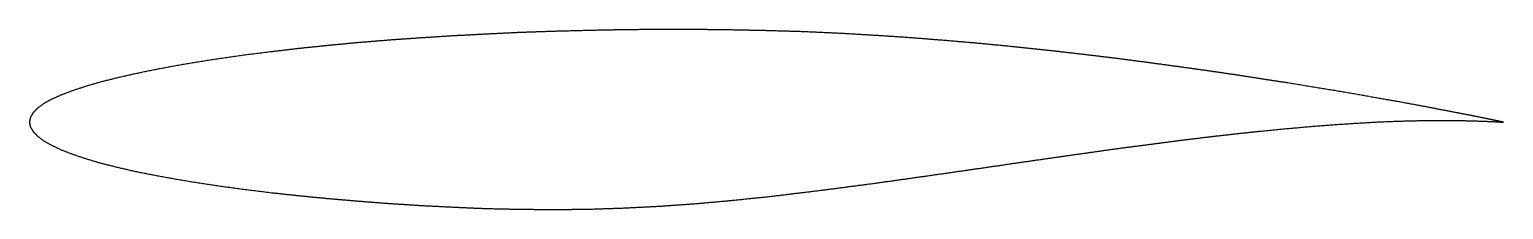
# Model space of a CAD drawing. Header units: millimetres. Extents: x 3 to 103, y -15 to -3.
import ezdxf

# ---------------------------------------------------------------- set-up
doc = ezdxf.new("R2010")
doc.units = ezdxf.units.MM
doc.layers.add('Path', color=7, linetype='CONTINUOUS')

msp = doc.modelspace()

# ---------------------------------------------------------------- linework, layer by layer
at = {"layer": 'Path'}
for points in [[(45.66, -2.9979), (43.25, -3.0179)], [(48.1, -2.9979), (45.66, -2.9979)], [(50.55, -3.0279), (48.1, -2.9979)], [(25.22, -3.8979), (23.22, -4.0879)], [(27.29, -3.7279), (25.22, -3.8979)], [(29.43, -3.5779), (27.29, -3.7279)], [(31.62, -3.4379), (29.43, -3.5779)], [(33.87, -3.3179), (31.62, -3.4379)], [(36.16, -3.2079), (33.87, -3.3179)], [(38.49, -3.1279), (36.16, -3.2079)], [(40.85, -3.0679), (38.49, -3.1279)], [(43.25, -3.0179), (40.85, -3.0679)], [(53, -3.0779), (50.55, -3.0279)], [(55.45, -3.1479), (53, -3.0779)], [(57.9, -3.2579), (55.45, -3.1479)], [(60.34, -3.3979), (57.9, -3.2579)], [(62.75, -3.5579), (60.34, -3.3979)], [(65.15, -3.7479), (62.75, -3.5579)], [(67.51, -3.9479), (65.15, -3.7479)], [(69.84, -4.1779), (67.51, -3.9479)], [(15.95, -4.9679), (14.35, -5.2179)], [(17.64, -4.7279), (15.95, -4.9679)], [(19.42, -4.5079), (17.64, -4.7279)], [(21.28, -4.2879), (19.42, -4.5079)], [(23.22, -4.0879), (21.28, -4.2879)], [(72.13, -4.4179), (69.84, -4.1779)], [(74.38, -4.6779), (72.13, -4.4179)], [(76.57, -4.9379), (74.38, -4.6779)], [(78.71, -5.2179), (76.57, -4.9379)], [(11.43, -5.7379), (10.11, -6.0179)], [(12.84, -5.4779), (11.43, -5.7379)], [(14.35, -5.2179), (12.84, -5.4779)], [(80.78, -5.4979), (78.71, -5.2179)], [(82.79, -5.7779), (80.78, -5.4979)], [(84.72, -6.0579), (82.79, -5.7779)], [(6.81, -6.8579), (5.92, -7.1479)], [(7.8, -6.5679), (6.81, -6.8579)], [(8.9, -6.2879), (7.8, -6.5679)], [(10.11, -6.0179), (8.9, -6.2879)], [(86.58, -6.3479), (84.72, -6.0579)], [(88.36, -6.6179), (86.58, -6.3479)], [(90.05, -6.8979), (88.36, -6.6179)], [(91.65, -7.1579), (90.05, -6.8979)], [(4.5, -7.7279), (3.96, -8.0279)], [(5.15, -7.4379), (4.5, -7.7279)], [(5.92, -7.1479), (5.15, -7.4379)], [(93.16, -7.4179), (91.65, -7.1579)], [(94.57, -7.6679), (93.16, -7.4179)], [(95.89, -7.8979), (94.57, -7.6679)], [(97.1, -8.1179), (95.89, -7.8979)], [(3.06, -8.9579), (3, -9.2779)], [(3.24, -8.6479), (3.06, -8.9579)], [(3.54, -8.3379), (3.24, -8.6479)], [(3.96, -8.0279), (3.54, -8.3379)], [(98.2, -8.3279), (97.1, -8.1179)], [(99.19, -8.5179), (98.2, -8.3279)], [(100.08, -8.6879), (99.19, -8.5179)], [(100.85, -8.8379), (100.08, -8.6879)], [(101.5, -8.9679), (100.85, -8.8379)], [(102.04, -9.0779), (101.5, -8.9679)], [(3, -9.2779), (3.06, -9.5979)], [(3.06, -9.5979), (3.24, -9.9079)], [(3.24, -9.9079), (3.54, -10.2179)], [(84.72, -10.0779), (86.58, -9.8779)], [(86.58, -9.8779), (88.36, -9.7079)], [(88.36, -9.7079), (90.05, -9.5579)], [(90.05, -9.5579), (91.65, -9.4379)], [(91.65, -9.4379), (93.16, -9.3379)], [(93.16, -9.3379), (94.57, -9.2579)], [(94.57, -9.2579), (95.89, -9.2079)], [(95.89, -9.2079), (97.1, -9.1779)], [(97.1, -9.1779), (98.2, -9.1579)], [(98.2, -9.1579), (99.19, -9.1579)], [(99.19, -9.1579), (100.08, -9.1679)], [(100.08, -9.1679), (100.85, -9.1879)], [(100.85, -9.1879), (101.5, -9.2079)], [(101.5, -9.2079), (102.04, -9.2279)], [(102.46, -9.1679), (102.04, -9.0779)], [(102.04, -9.2279), (102.46, -9.2479)], [(102.76, -9.2279), (102.46, -9.1679)], [(102.46, -9.2479), (102.76, -9.2679)], [(102.94, -9.2679), (102.76, -9.2279)], [(102.76, -9.2679), (102.94, -9.2779)], [(103, -9.2779), (102.94, -9.2679)], [(102.94, -9.2779), (103, -9.2779)], [(3.54, -10.2179), (3.96, -10.5379)], [(3.96, -10.5379), (4.5, -10.8379)], [(4.5, -10.8379), (5.15, -11.1479)], [(76.57, -11.0979), (78.71, -10.8179)], [(78.71, -10.8179), (80.78, -10.5479)], [(80.78, -10.5479), (82.79, -10.2979)], [(82.79, -10.2979), (84.72, -10.0779)], [(5.15, -11.1479), (5.92, -11.4479)], [(5.92, -11.4479), (6.81, -11.7479)], [(6.81, -11.7479), (7.8, -12.0379)], [(69.84, -12.0579), (72.13, -11.7279)], [(72.13, -11.7279), (74.38, -11.4079)], [(74.38, -11.4079), (76.57, -11.0979)], [(7.8, -12.0379), (8.9, -12.3179)], [(8.9, -12.3179), (10.11, -12.5979)], [(10.11, -12.5979), (11.43, -12.8579)], [(11.43, -12.8579), (12.84, -13.1179)], [(62.75, -13.0779), (65.15, -12.7379)], [(65.15, -12.7379), (67.51, -12.3979)], [(67.51, -12.3979), (69.84, -12.0579)], [(12.84, -13.1179), (14.35, -13.3679)], [(14.35, -13.3679), (15.95, -13.6079)], [(15.95, -13.6079), (17.64, -13.8379)], [(17.64, -13.8379), (19.42, -14.0579)], [(55.45, -14.0479), (57.9, -13.7379)], [(57.9, -13.7379), (60.34, -13.4179)], [(60.34, -13.4179), (62.75, -13.0779)], [(19.42, -14.0579), (21.28, -14.2579)], [(21.28, -14.2579), (23.22, -14.4479)], [(23.22, -14.4479), (25.22, -14.6179)], [(25.22, -14.6179), (27.29, -14.7779)], [(27.29, -14.7779), (29.43, -14.9179)], [(29.43, -14.9179), (31.62, -15.0279)], [(43.25, -15.0979), (45.66, -14.9779)], [(45.66, -14.9779), (48.1, -14.8079)], [(48.1, -14.8079), (50.55, -14.5879)], [(50.55, -14.5879), (53, -14.3379)], [(53, -14.3379), (55.45, -14.0479)], [(31.62, -15.0279), (33.87, -15.1279)], [(33.87, -15.1279), (36.16, -15.1779)], [(36.16, -15.1779), (38.49, -15.1979)], [(38.49, -15.1979), (40.85, -15.1779)], [(40.85, -15.1779), (43.25, -15.0979)]]:
    msp.add_open_spline(points, degree=1, dxfattribs=at)

doc.saveas('drawing.dxf')
